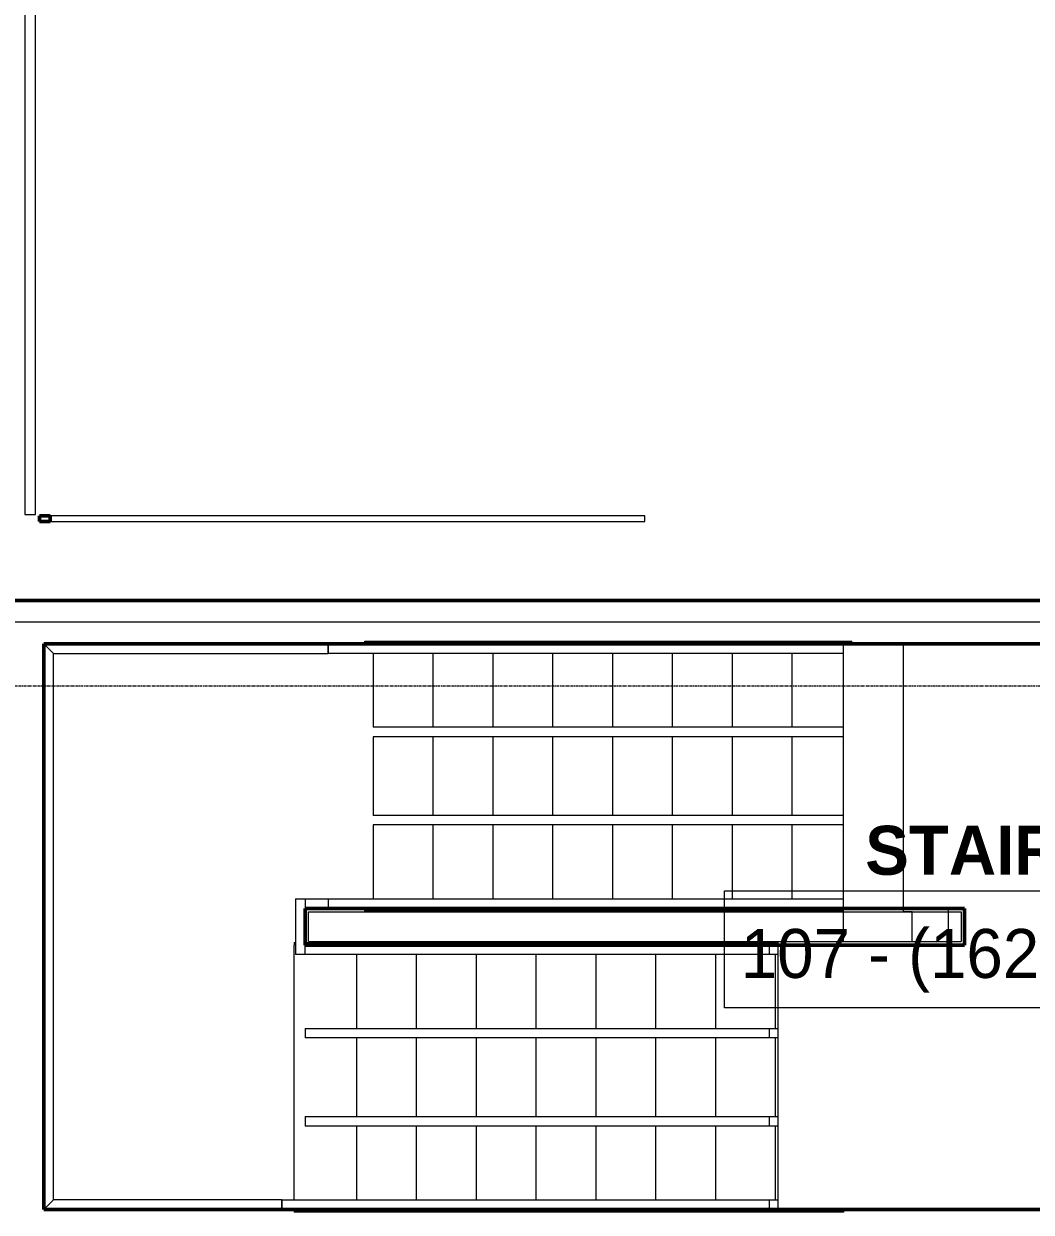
# Model space of a CAD drawing. Header units: inches. Extents: x -4218 to -1830, y 9767 to 12426.
# Drawn here: x -3823 to -3637.8, y 11438.5 to 11657 of the extents above; entities that cross this region are included whole.
import ezdxf

# ---------------------------------------------------------------- set-up
doc = ezdxf.new("R2010")
doc.units = ezdxf.units.IN
doc.header["$MEASUREMENT"] = 0
doc.linetypes.add('Grid Line 1_2_', pattern=[0.875, 0.5, -0.125, 0.125, -0.125])
for name, color, linetype, lineweight in [('0-1', 7, 'Continuous', 5), ('0-3', 252, 'Continuous', 9), ('A-AREA-IDEN', 2, 'Continuous', 9), ('A-DETL-MBND-1', 253, 'Continuous', 9), ('A-DETL-MBND-2', 252, 'Continuous', 9), ('A-DETL-MBND-3', 10, 'Continuous', 9), ('A-DETL-MBND-4', 254, 'Continuous', 9), ('A-DOOR-4', 31, 'Continuous', 9), ('A-DOOR-5', 31, 'Continuous', 50), ('A-FLOR-1', 252, 'Continuous', 9), ('A-FLOR-2', 10, 'Continuous', 9), ('A-FLOR-3', 253, 'Continuous', 9), ('A-WALL-1', 7, 'Continuous', 50), ('A-WALL-2', 250, 'Continuous', 13), ('A-WALL-3', 10, 'Continuous', 9), ('A-WALL-6', 254, 'Continuous', 9), ('I-WALL-1', 7, 'Continuous', 50), ('I-WALL-3', 252, 'Continuous', 9), ('I-WALL-4', 253, 'Continuous', 9), ('S-GRID-1', 1, 'Grid Line 1_2_', 9)]:
    doc.layers.add(name, color=color, linetype=linetype, lineweight=lineweight)
doc.styles.add('Century Gothic', font='ufonts.com_century-gothic.ttf', dxfattribs={"height": 9})
doc.styles.add('Century Gothic_B', font='GOTHICB.TTF', dxfattribs={"height": 9})

# ---------------------------------------------------------------- blocks, each defined once
blk = doc.blocks.new('Assembled Stair - ___-2364961-BACKGROUND - RCP - 1ST FLOOR')
at = {"layer": 'A-DETL-MBND-3'}
for p, q in [((-3672.32, 11527.66), (-3758.82, 11527.66)), ((-3672.32, 11525.91), (-3672.32, 11527.66)), ((-3672.32, 11525.91), (-3758.82, 11525.91))]:
    blk.add_line(p, q, dxfattribs=at)
blk = doc.blocks.new('Assembled Stair - ___-2364960-BACKGROUND - RCP - 1ST FLOOR')
at = {"layer": 'A-DETL-MBND-3'}
for p, q in [((-3672.32, 11511.45), (-3758.82, 11511.45)), ((-3672.32, 11509.7), (-3758.82, 11509.7)), ((-3672.32, 11509.7), (-3672.32, 11511.45))]:
    blk.add_line(p, q, dxfattribs=at)
blk = doc.blocks.new('Assembled Stair - ___-2364959-BACKGROUND - RCP - 1ST FLOOR')
at = {"layer": 'A-DETL-MBND-3'}
for p, q in [((-3771.32, 11456.07), (-3771.32, 11454.32)), ((-3771.32, 11456.07), (-3685.94, 11456.07)), ((-3685.94, 11454.32), (-3685.94, 11456.07)), ((-3685.94, 11456.07), (-3684.32, 11456.07)), ((-3685.94, 11454.32), (-3771.32, 11454.32)), ((-3684.32, 11454.32), (-3685.94, 11454.32))]:
    blk.add_line(p, q, dxfattribs=at)
blk = doc.blocks.new('Assembled Stair - ___-2364958-BACKGROUND - RCP - 1ST FLOOR')
at = {"layer": 'A-DETL-MBND-3'}
for p, q in [((-3771.32, 11472.28), (-3771.32, 11470.53)), ((-3771.32, 11472.28), (-3685.94, 11472.28)), ((-3685.94, 11470.53), (-3685.94, 11472.28)), ((-3685.94, 11472.28), (-3684.32, 11472.28)), ((-3685.94, 11470.53), (-3771.32, 11470.53)), ((-3684.32, 11470.53), (-3685.94, 11470.53))]:
    blk.add_line(p, q, dxfattribs=at)
blk = doc.blocks.new('Assembled Stair - ___-2233305-BACKGROUND - RCP - 1ST FLOOR')
at = {"layer": 'A-DETL-MBND-2'}
blk.add_line((-3771.32, 11494.36), (-3771.32, 11487.61), dxfattribs=at)
at = {"layer": 'A-DETL-MBND-3'}
for p, q in [((-3773.07, 11496.11), (-3773.07, 11485.86)), ((-3773.07, 11496.11), (-3771.32, 11496.11)), ((-3771.32, 11496.11), (-3771.32, 11494.36)), ((-3771.32, 11485.86), (-3773.07, 11485.86))]:
    blk.add_line(p, q, dxfattribs=at)
blk = doc.blocks.new('Assembled Stair - ___-2233304-BACKGROUND - RCP - 1ST FLOOR')
at = {"layer": 'A-DETL-MBND-1'}
blk.add_line((-3775.56, 11438.99), (-3795.32, 11438.99), dxfattribs=at)
at = {"layer": 'A-DETL-MBND-2'}
for p, q in [((-3795.32, 11438.99), (-3819.32, 11438.99)), ((-3775.56, 11439.11), (-3775.56, 11438.99))]:
    blk.add_line(p, q, dxfattribs=at)
at = {"layer": 'A-DETL-MBND-3'}
for p, q in [((-3819.32, 11438.99), (-3817.57, 11440.74)), ((-3775.56, 11440.74), (-3817.57, 11440.74)), ((-3775.56, 11440.74), (-3775.56, 11439.11))]:
    blk.add_line(p, q, dxfattribs=at)
at = {"layer": 'A-DETL-MBND-4'}
blk.add_line((-3775.56, 11438.99), (-3773.32, 11438.99), dxfattribs=at)
blk = doc.blocks.new('Assembled Stair - ___-2233303-BACKGROUND - RCP - 1ST FLOOR')
at = {"layer": 'A-DETL-MBND-2'}
blk.add_line((-3819.32, 11438.99), (-3819.32, 11542.99), dxfattribs=at)
at = {"layer": 'A-DETL-MBND-3'}
for p, q in [((-3819.32, 11542.99), (-3817.57, 11541.24)), ((-3817.57, 11440.74), (-3817.57, 11541.24)), ((-3817.57, 11440.74), (-3819.32, 11438.99))]:
    blk.add_line(p, q, dxfattribs=at)
blk = doc.blocks.new('Assembled Stair - ___-2233302-BACKGROUND - RCP - 1ST FLOOR')
at = {"layer": 'A-DETL-MBND-2'}
blk.add_line((-3819.32, 11542.99), (-3767.09, 11542.99), dxfattribs=at)
at = {"layer": 'A-DETL-MBND-3'}
for p, q in [((-3817.57, 11541.24), (-3819.32, 11542.99)), ((-3767.09, 11542.99), (-3767.09, 11541.24)), ((-3817.57, 11541.24), (-3767.09, 11541.24))]:
    blk.add_line(p, q, dxfattribs=at)
blk = doc.blocks.new('Assembled Stair - ___-2233301-BACKGROUND - RCP - 1ST FLOOR')
at = {"layer": 'A-DETL-MBND-2'}
for p, q in [((-3767.09, 11494.36), (-3771.32, 11494.36)), ((-3767.09, 11494.36), (-3760.32, 11494.36)), ((-3760.32, 11494.36), (-3758.82, 11494.36)), ((-3758.82, 11494.36), (-3747.82, 11494.36)), ((-3747.82, 11494.36), (-3736.82, 11494.36)), ((-3736.82, 11494.36), (-3725.82, 11494.36)), ((-3725.82, 11494.36), (-3714.82, 11494.36)), ((-3714.82, 11494.36), (-3703.82, 11494.36)), ((-3703.82, 11494.36), (-3692.82, 11494.36)), ((-3692.82, 11494.36), (-3681.82, 11494.36)), ((-3681.82, 11494.36), (-3672.32, 11494.36))]:
    blk.add_line(p, q, dxfattribs=at)
at = {"layer": 'A-DETL-MBND-3'}
for p, q in [((-3771.32, 11496.11), (-3767.09, 11496.11)), ((-3771.32, 11496.11), (-3771.32, 11494.36)), ((-3767.09, 11496.11), (-3767.09, 11494.36)), ((-3767.09, 11496.11), (-3672.32, 11496.11)), ((-3672.32, 11494.36), (-3672.32, 11496.11))]:
    blk.add_line(p, q, dxfattribs=at)
blk = doc.blocks.new('Assembled Stair - ___-2233300-BACKGROUND - RCP - 1ST FLOOR')
at = {"layer": 'A-DETL-MBND-1'}
blk.add_line((-3767.09, 11542.99), (-3770.53, 11542.99), dxfattribs=at)
at = {"layer": 'A-DETL-MBND-2'}
for p, q in [((-3760.32, 11542.99), (-3767.09, 11542.99)), ((-3758.82, 11542.99), (-3760.32, 11542.99)), ((-3747.82, 11542.99), (-3758.82, 11542.99)), ((-3736.82, 11542.99), (-3747.82, 11542.99)), ((-3725.82, 11542.99), (-3736.82, 11542.99)), ((-3714.82, 11542.99), (-3725.82, 11542.99)), ((-3703.82, 11542.99), (-3714.82, 11542.99)), ((-3692.82, 11542.99), (-3703.82, 11542.99)), ((-3681.82, 11542.99), (-3692.82, 11542.99)), ((-3672.32, 11542.99), (-3681.82, 11542.99))]:
    blk.add_line(p, q, dxfattribs=at)
at = {"layer": 'A-DETL-MBND-3'}
for p, q in [((-3767.09, 11541.24), (-3767.09, 11542.99)), ((-3672.32, 11541.24), (-3672.32, 11542.99)), ((-3672.32, 11541.24), (-3767.09, 11541.24))]:
    blk.add_line(p, q, dxfattribs=at)
blk = doc.blocks.new('Assembled Stair - Landing_Internal_-2377786-BACKGROUND - RCP - 1ST FLOOR')
at = {"layer": 'A-DETL-MBND-1'}
for p, q in [((-3819.32, 11438.99), (-3819.32, 11542.99)), ((-3819.32, 11542.99), (-3770.53, 11542.99)), ((-3767.09, 11542.99), (-3760.32, 11542.99)), ((-3760.32, 11542.99), (-3758.82, 11542.99)), ((-3760.32, 11494.36), (-3771.32, 11494.36)), ((-3758.82, 11494.36), (-3760.32, 11494.36)), ((-3795.32, 11438.99), (-3819.32, 11438.99))]:
    blk.add_line(p, q, dxfattribs=at)
at = {"layer": 'A-DETL-MBND-3'}
for p, q in [((-3758.82, 11541.24), (-3758.82, 11527.66)), ((-3758.82, 11525.91), (-3758.82, 11511.45)), ((-3758.82, 11509.7), (-3758.82, 11496.11))]:
    blk.add_line(p, q, dxfattribs=at)
at = {"layer": 'A-DETL-MBND-4'}
for p, q in [((-3770.53, 11542.99), (-3767.09, 11542.99)), ((-3775.56, 11438.99), (-3795.32, 11438.99)), ((-3773.32, 11438.99), (-3775.56, 11438.99))]:
    blk.add_line(p, q, dxfattribs=at)
blk = doc.blocks.new('Assembled Stair - ___-2233298-BACKGROUND - RCP - 1ST FLOOR')
blk.add_blockref('Assembled Stair - Landing_Internal_-2377786-BACKGROUND - RCP - 1ST FLOOR', (0, 0))
blk = doc.blocks.new('Assembled Stair - Run_Internal_-2377785-BACKGROUND - RCP - 1ST FLOOR')
at = {"layer": 'A-DETL-MBND-2'}
for p, q in [((-3760.32, 11542.99), (-3760.32, 11543.49)), ((-3760.32, 11543.49), (-3747.82, 11543.49)), ((-3747.82, 11543.49), (-3736.82, 11543.49)), ((-3747.82, 11543.49), (-3747.82, 11543.34)), ((-3747.82, 11543.34), (-3747.82, 11543.24)), ((-3747.82, 11543.24), (-3747.82, 11542.99)), ((-3736.82, 11543.12), (-3736.82, 11543.49)), ((-3736.82, 11542.99), (-3736.82, 11543.12)), ((-3736.81, 11543.49), (-3725.82, 11543.49)), ((-3725.82, 11543.49), (-3714.82, 11543.49)), ((-3725.82, 11543.34), (-3725.82, 11543.49)), ((-3725.82, 11543.12), (-3725.82, 11543.34)), ((-3725.82, 11542.99), (-3725.82, 11543.12)), ((-3714.82, 11543.49), (-3703.82, 11543.49)), ((-3714.82, 11543.24), (-3714.82, 11543.49)), ((-3714.82, 11542.99), (-3714.82, 11543.24)), ((-3703.82, 11543.49), (-3692.82, 11543.49)), ((-3703.82, 11542.99), (-3703.82, 11543.49)), ((-3692.82, 11543.49), (-3681.82, 11543.49)), ((-3692.82, 11542.99), (-3692.82, 11543.49)), ((-3681.82, 11543.49), (-3670.82, 11543.49)), ((-3681.82, 11542.99), (-3681.82, 11543.49)), ((-3670.82, 11543.42), (-3670.82, 11543.49)), ((-3670.82, 11542.99), (-3670.82, 11543.42)), ((-3760.32, 11493.86), (-3760.32, 11494.36)), ((-3747.82, 11494.36), (-3747.82, 11494.01)), ((-3747.82, 11494.01), (-3747.82, 11493.86)), ((-3736.82, 11494.23), (-3736.82, 11494.36)), ((-3736.82, 11493.93), (-3736.82, 11494.23)), ((-3725.82, 11494.11), (-3725.82, 11494.36)), ((-3725.82, 11494.01), (-3725.82, 11494.11)), ((-3714.82, 11494.03), (-3714.82, 11494.36)), ((-3714.82, 11493.93), (-3714.82, 11494.01)), ((-3703.82, 11494.11), (-3703.82, 11494.36)), ((-3703.82, 11493.93), (-3703.82, 11494.09)), ((-3692.82, 11494.15), (-3692.82, 11494.36)), ((-3692.82, 11493.86), (-3692.82, 11494.11)), ((-3681.82, 11494.23), (-3681.82, 11494.36)), ((-3681.82, 11493.86), (-3681.82, 11494.21)), ((-3747.82, 11493.86), (-3760.32, 11493.86)), ((-3736.82, 11493.86), (-3747.82, 11493.86)), ((-3736.82, 11493.86), (-3736.82, 11493.88)), ((-3725.82, 11493.86), (-3736.81, 11493.86)), ((-3725.82, 11493.86), (-3725.82, 11493.97)), ((-3714.82, 11493.86), (-3725.82, 11493.86)), ((-3714.82, 11493.86), (-3714.82, 11493.93)), ((-3703.82, 11493.86), (-3714.82, 11493.86)), ((-3703.82, 11493.86), (-3703.82, 11493.93)), ((-3692.82, 11493.86), (-3703.82, 11493.86)), ((-3681.82, 11493.86), (-3692.82, 11493.86)), ((-3672.32, 11493.86), (-3681.82, 11493.86))]:
    blk.add_line(p, q, dxfattribs=at)
for points, knots in [([(-3760.32, 11543.49), (-3760.32, 11543.49), (-3760.32, 11543.48), (-3760.29, 11543.45), (-3760.26, 11543.42), (-3760.23, 11543.39), (-3760.2, 11543.37), (-3760.19, 11543.35), (-3760.18, 11543.34)], [0.5, 0.5, 0.5, 0.5, 0.5833333, 0.625, 0.6666667, 0.7083333, 0.7291667, 0.75, 0.75, 0.75, 0.75]), ([(-3760.18, 11543.34), (-3760.16, 11543.33), (-3760.13, 11543.29), (-3760.08, 11543.25), (-3760.05, 11543.21), (-3760.01, 11543.17), (-3759.93, 11543.1), (-3759.87, 11543.03), (-3759.82, 11542.99)], [0.75, 0.75, 0.75, 0.75, 0.7916667, 0.8333333, 0.8541667, 0.875, 0.9166667, 1, 1, 1, 1]), ([(-3760.26, 11493.93), (-3760.25, 11493.94), (-3760.23, 11493.96), (-3760.2, 11493.99), (-3760.19, 11494), (-3760.18, 11494.01)], [0.66666667, 0.66666667, 0.66666667, 0.66666667, 0.70833333, 0.72916667, 0.75, 0.75, 0.75, 0.75]), ([(-3760.18, 11494.01), (-3760.16, 11494.03), (-3760.13, 11494.06), (-3760.08, 11494.1), (-3760.05, 11494.14), (-3760.01, 11494.18), (-3759.93, 11494.26), (-3759.87, 11494.32), (-3759.82, 11494.36)], [0.75, 0.75, 0.75, 0.75, 0.7916667, 0.8333333, 0.8541667, 0.875, 0.9166667, 1, 1, 1, 1])]:
    blk.add_open_spline(points, degree=3, knots=knots, dxfattribs=at)
for points in [[(-3760.32, 11493.86), (-3760.32, 11493.86), (-3760.32, 11493.87), (-3760.31, 11493.88)], [(-3760.31, 11493.88), (-3760.3, 11493.89), (-3760.29, 11493.9), (-3760.27, 11493.92), (-3760.26, 11493.93)]]:
    blk.add_open_spline(points, degree=3, dxfattribs=at)
at = {"layer": 'A-DETL-MBND-3'}
for p, q in [((-3747.82, 11541.24), (-3747.82, 11527.66)), ((-3736.82, 11541.24), (-3736.82, 11527.66)), ((-3725.82, 11541.24), (-3725.82, 11527.66)), ((-3714.82, 11541.24), (-3714.82, 11527.66)), ((-3703.82, 11541.24), (-3703.82, 11527.66)), ((-3692.82, 11541.24), (-3692.82, 11527.66)), ((-3681.82, 11541.24), (-3681.82, 11527.66)), ((-3747.82, 11525.91), (-3747.82, 11511.45)), ((-3736.82, 11525.91), (-3736.82, 11511.45)), ((-3725.82, 11525.91), (-3725.82, 11511.45)), ((-3714.82, 11525.91), (-3714.82, 11511.45)), ((-3703.82, 11525.91), (-3703.82, 11511.45)), ((-3692.82, 11525.91), (-3692.82, 11511.45)), ((-3681.82, 11525.91), (-3681.82, 11511.45)), ((-3747.82, 11509.7), (-3747.82, 11496.11)), ((-3736.82, 11509.7), (-3736.82, 11496.11)), ((-3725.82, 11509.7), (-3725.82, 11496.11)), ((-3714.82, 11509.7), (-3714.82, 11496.11)), ((-3703.82, 11509.7), (-3703.82, 11496.11)), ((-3692.82, 11509.7), (-3692.82, 11496.11)), ((-3681.82, 11509.7), (-3681.82, 11496.11))]:
    blk.add_line(p, q, dxfattribs=at)
at = {"layer": 'A-DETL-MBND-4'}
for p, q in [((-3758.82, 11542.99), (-3759.57, 11542.99)), ((-3759.57, 11494.36), (-3758.82, 11494.36))]:
    blk.add_line(p, q, dxfattribs=at)
blk = doc.blocks.new('Assembled Stair - ___-2233297-BACKGROUND - RCP - 1ST FLOOR')
blk.add_blockref('Assembled Stair - Run_Internal_-2377785-BACKGROUND - RCP - 1ST FLOOR', (0, 0))
blk = doc.blocks.new('Assembled Stair - ___-2233296-BACKGROUND - RCP - 1ST FLOOR')
at = {"layer": 'A-DETL-MBND-2'}
for p, q in [((-3771.32, 11487.61), (-3761.82, 11487.61)), ((-3761.82, 11487.61), (-3750.82, 11487.61)), ((-3750.82, 11487.61), (-3739.82, 11487.61)), ((-3739.82, 11487.61), (-3728.82, 11487.61)), ((-3728.82, 11487.61), (-3717.82, 11487.61)), ((-3717.82, 11487.61), (-3706.82, 11487.61)), ((-3706.82, 11487.61), (-3695.82, 11487.61)), ((-3695.82, 11487.61), (-3685.94, 11487.61)), ((-3685.94, 11487.61), (-3684.32, 11487.61))]:
    blk.add_line(p, q, dxfattribs=at)
at = {"layer": 'A-DETL-MBND-3'}
for p, q in [((-3771.32, 11485.86), (-3771.32, 11487.61)), ((-3685.94, 11485.86), (-3685.94, 11487.61)), ((-3685.94, 11485.86), (-3771.32, 11485.86)), ((-3684.32, 11485.86), (-3685.94, 11485.86))]:
    blk.add_line(p, q, dxfattribs=at)
blk = doc.blocks.new('Assembled Stair - ___-2233295-BACKGROUND - RCP - 1ST FLOOR')
at = {"layer": 'A-DETL-MBND-1'}
for p, q in [((-3773.32, 11438.99), (-3775.56, 11438.99)), ((-3771.32, 11438.99), (-3773.32, 11438.99)), ((-3761.82, 11438.99), (-3771.32, 11438.99)), ((-3750.82, 11438.99), (-3761.82, 11438.99)), ((-3739.82, 11438.99), (-3750.82, 11438.99)), ((-3739.32, 11438.99), (-3739.82, 11438.99))]:
    blk.add_line(p, q, dxfattribs=at)
at = {"layer": 'A-DETL-MBND-2'}
for p, q in [((-3775.56, 11438.99), (-3775.56, 11439.11)), ((-3728.82, 11438.99), (-3739.32, 11438.99)), ((-3717.82, 11438.99), (-3728.82, 11438.99)), ((-3706.82, 11438.99), (-3717.82, 11438.99)), ((-3695.82, 11438.99), (-3706.82, 11438.99)), ((-3685.94, 11438.99), (-3695.82, 11438.99)), ((-3684.32, 11438.99), (-3685.94, 11438.99))]:
    blk.add_line(p, q, dxfattribs=at)
at = {"layer": 'A-DETL-MBND-3'}
for p, q in [((-3775.56, 11439.11), (-3775.56, 11440.74)), ((-3775.56, 11440.74), (-3685.94, 11440.74)), ((-3685.94, 11438.99), (-3685.94, 11440.74)), ((-3685.94, 11440.74), (-3684.32, 11440.74))]:
    blk.add_line(p, q, dxfattribs=at)
blk = doc.blocks.new('Assembled Stair - Run_Internal_-2377784-BACKGROUND - RCP - 1ST FLOOR')
at = {"layer": 'A-DETL-MBND-2'}
for p, q in [((-3771.32, 11488.11), (-3761.82, 11488.11)), ((-3761.82, 11488.11), (-3750.82, 11488.11)), ((-3761.82, 11488.11), (-3761.82, 11487.61)), ((-3750.82, 11488.11), (-3739.82, 11488.11)), ((-3750.82, 11488.11), (-3750.82, 11487.61)), ((-3739.82, 11488.11), (-3728.82, 11488.11)), ((-3739.82, 11488.11), (-3739.82, 11488.1)), ((-3739.82, 11488.05), (-3739.82, 11487.74)), ((-3739.82, 11487.74), (-3739.82, 11487.61)), ((-3728.82, 11488.11), (-3717.82, 11488.11)), ((-3728.82, 11488.11), (-3728.82, 11488.1)), ((-3728.82, 11488.1), (-3728.82, 11488.05)), ((-3728.82, 11488.02), (-3728.82, 11487.61)), ((-3717.82, 11488.11), (-3706.82, 11488.11)), ((-3717.82, 11488.11), (-3717.82, 11487.97)), ((-3717.82, 11487.96), (-3717.82, 11487.61)), ((-3706.82, 11488.11), (-3695.82, 11488.11)), ((-3706.82, 11488.11), (-3706.82, 11487.9)), ((-3706.82, 11487.86), (-3706.82, 11487.61)), ((-3695.82, 11488.11), (-3684.82, 11488.11)), ((-3695.82, 11488.11), (-3695.82, 11487.86)), ((-3695.82, 11487.84), (-3695.82, 11487.61)), ((-3684.82, 11488.11), (-3684.32, 11488.11)), ((-3684.82, 11488.05), (-3684.82, 11488.11)), ((-3684.82, 11487.78), (-3684.82, 11488.05)), ((-3684.82, 11487.61), (-3684.82, 11487.74)), ((-3773.32, 11438.99), (-3773.32, 11438.49)), ((-3761.82, 11438.49), (-3773.32, 11438.49)), ((-3761.82, 11438.99), (-3761.82, 11438.51)), ((-3761.82, 11438.51), (-3761.82, 11438.49)), ((-3750.82, 11438.49), (-3761.82, 11438.49)), ((-3750.82, 11438.99), (-3750.82, 11438.74)), ((-3750.82, 11438.74), (-3750.82, 11438.49)), ((-3739.82, 11438.49), (-3750.82, 11438.49)), ((-3739.82, 11438.99), (-3739.82, 11438.49)), ((-3728.82, 11438.49), (-3739.82, 11438.49)), ((-3728.82, 11438.99), (-3728.82, 11438.49)), ((-3717.82, 11438.49), (-3728.82, 11438.49)), ((-3717.82, 11438.99), (-3717.82, 11438.49)), ((-3706.82, 11438.49), (-3717.82, 11438.49)), ((-3706.82, 11438.99), (-3706.82, 11438.56)), ((-3706.82, 11438.56), (-3706.82, 11438.49)), ((-3695.82, 11438.49), (-3706.82, 11438.49)), ((-3695.82, 11438.99), (-3695.82, 11438.86)), ((-3695.82, 11438.86), (-3695.82, 11438.49)), ((-3684.82, 11438.49), (-3695.82, 11438.49)), ((-3684.82, 11438.49), (-3684.82, 11438.99)), ((-3672.32, 11438.49), (-3684.82, 11438.49)), ((-3672.32, 11438.99), (-3672.32, 11438.49))]:
    blk.add_line(p, q, dxfattribs=at)
for points, knots in [([(-3672.39, 11438.56), (-3672.4, 11438.57), (-3672.42, 11438.59), (-3672.45, 11438.61), (-3672.48, 11438.64), (-3672.52, 11438.68), (-3672.56, 11438.73), (-3672.6, 11438.77), (-3672.64, 11438.81), (-3672.71, 11438.88), (-3672.78, 11438.94), (-3672.82, 11438.99)], [0.6666667, 0.6666667, 0.6666667, 0.6666667, 0.7083333, 0.7291667, 0.75, 0.7916667, 0.8333333, 0.8541667, 0.875, 0.9166667, 1, 1, 1, 1]), ([(-3672.32, 11438.49), (-3672.32, 11438.49), (-3672.33, 11438.5), (-3672.36, 11438.53), (-3672.38, 11438.55), (-3672.39, 11438.56)], [0.5, 0.5, 0.5, 0.5, 0.5833333, 0.625, 0.6666667, 0.6666667, 0.6666667, 0.6666667])]:
    blk.add_open_spline(points, degree=3, knots=knots, dxfattribs=at)
at = {"layer": 'A-DETL-MBND-3'}
for p, q in [((-3773.32, 11488.11), (-3773.07, 11488.11)), ((-3773.32, 11488.11), (-3773.32, 11487.61)), ((-3773.32, 11440.74), (-3773.32, 11487.61)), ((-3761.82, 11472.28), (-3761.82, 11485.86)), ((-3750.82, 11472.28), (-3750.82, 11485.86)), ((-3739.82, 11472.28), (-3739.82, 11485.86)), ((-3728.82, 11472.28), (-3728.82, 11485.86)), ((-3717.82, 11472.28), (-3717.82, 11485.86)), ((-3706.82, 11472.28), (-3706.82, 11485.86)), ((-3695.82, 11472.28), (-3695.82, 11485.86)), ((-3684.82, 11472.28), (-3684.82, 11485.86)), ((-3761.82, 11456.07), (-3761.82, 11470.53)), ((-3750.82, 11456.07), (-3750.82, 11470.53)), ((-3739.82, 11456.07), (-3739.82, 11470.53)), ((-3728.82, 11456.07), (-3728.82, 11470.53)), ((-3717.82, 11456.07), (-3717.82, 11470.53)), ((-3706.82, 11456.07), (-3706.82, 11470.53)), ((-3695.82, 11456.07), (-3695.82, 11470.53)), ((-3684.82, 11456.07), (-3684.82, 11470.53)), ((-3761.82, 11440.74), (-3761.82, 11454.32)), ((-3750.82, 11440.74), (-3750.82, 11454.32)), ((-3739.82, 11440.74), (-3739.82, 11454.32)), ((-3728.82, 11440.74), (-3728.82, 11454.32)), ((-3717.82, 11440.74), (-3717.82, 11454.32)), ((-3706.82, 11440.74), (-3706.82, 11454.32)), ((-3695.82, 11440.74), (-3695.82, 11454.32)), ((-3684.82, 11440.74), (-3684.82, 11454.32)), ((-3761.82, 11438.99), (-3761.07, 11438.99)), ((-3750.82, 11438.99), (-3750.07, 11438.99)), ((-3739.82, 11438.99), (-3739.32, 11438.99))]:
    blk.add_line(p, q, dxfattribs=at)
at = {"layer": 'A-DETL-MBND-4'}
blk.add_line((-3739.32, 11438.99), (-3739.07, 11438.99), dxfattribs=at)
blk = doc.blocks.new('Assembled Stair - ___-2233293-BACKGROUND - RCP - 1ST FLOOR')
blk.add_blockref('Assembled Stair - Run_Internal_-2377784-BACKGROUND - RCP - 1ST FLOOR', (0, 0))
blk = doc.blocks.new('CTR - 1st Phase -Stairs _ Elevators_rvt-1-BACKGROUND - RCP - 1ST FLOOR')
at = {"layer": 'A-DETL-MBND-2'}
for p, q in [((-3672.32, 11542.99), (-3661.32, 11542.99)), ((-3672.32, 11488.24), (-3672.32, 11494.36))]:
    blk.add_line(p, q, dxfattribs=at)
at = {"layer": 'A-DETL-MBND-3'}
for p, q in [((-3672.32, 11527.66), (-3672.32, 11541.24)), ((-3672.32, 11511.45), (-3672.32, 11525.91)), ((-3672.32, 11496.11), (-3672.32, 11509.7))]:
    blk.add_line(p, q, dxfattribs=at)
at = {"layer": 'A-FLOR-1'}
for p, q in [((-3481.32, 11546.99), (-3831.82, 11546.99)), ((-3661.32, 11542.99), (-3587.32, 11542.99)), ((-3661.32, 11493.74), (-3661.32, 11494.32)), ((-3659.7, 11488.24), (-3659.7, 11493.74)), ((-3684.32, 11487.61), (-3684.32, 11488.24)), ((-3643.32, 11438.99), (-3684.32, 11438.99))]:
    blk.add_line(p, q, dxfattribs=at)
at = {"layer": 'A-FLOR-2'}
for p, q in [((-3661.32, 11494.36), (-3661.32, 11542.99)), ((-3684.32, 11438.99), (-3684.32, 11487.61))]:
    blk.add_line(p, q, dxfattribs=at)
at = {"layer": 'A-FLOR-3'}
for p, q in [((-3659.7, 11493.74), (-3661.32, 11493.74)), ((-3684.32, 11488.24), (-3659.7, 11488.24)), ((-3635.32, 11438.99), (-3643.32, 11438.99))]:
    blk.add_line(p, q, dxfattribs=at)
at = {"layer": 'A-WALL-1'}
for p, q in [((-3827.32, 11550.99), (-3819.32, 11550.99)), ((-3819.32, 11550.99), (-3587.32, 11550.99)), ((-3819.32, 11542.99), (-3819.32, 11438.99)), ((-3587.32, 11542.99), (-3819.32, 11542.99)), ((-3819.32, 11438.99), (-3643.32, 11438.99)), ((-3643.32, 11438.99), (-3635.32, 11438.99))]:
    blk.add_line(p, q, dxfattribs=at)
at = {"layer": 'A-WALL-2'}
for p, q in [((-3770.7, 11488.24), (-3770.7, 11493.74)), ((-3770.7, 11493.74), (-3653.07, 11493.74)), ((-3653.07, 11493.74), (-3650.7, 11493.74)), ((-3650.7, 11493.74), (-3650.7, 11488.24)), ((-3770.7, 11488.24), (-3653.07, 11488.24)), ((-3653.07, 11488.24), (-3650.7, 11488.24))]:
    blk.add_line(p, q, dxfattribs=at)
at = {"layer": 'A-WALL-3'}
for p, q in [((-3775.56, 11438.99), (-3773.32, 11438.99)), ((-3770.33, 11438.99), (-3761.82, 11438.99)), ((-3761.82, 11438.99), (-3761.07, 11438.99)), ((-3761.07, 11438.99), (-3760.82, 11438.99)), ((-3760.32, 11438.99), (-3750.82, 11438.99)), ((-3750.82, 11438.99), (-3750.07, 11438.99)), ((-3750.07, 11438.99), (-3749.82, 11438.99)), ((-3749.32, 11438.99), (-3739.82, 11438.99)), ((-3739.82, 11438.99), (-3739.32, 11438.99)), ((-3739.32, 11438.99), (-3739.07, 11438.99))]:
    blk.add_line(p, q, dxfattribs=at)
at = {"layer": 'A-WALL-6'}
for p, q in [((-3770.53, 11542.99), (-3819.32, 11542.99)), ((-3767.09, 11542.99), (-3770.53, 11542.99)), ((-3760.32, 11542.99), (-3767.09, 11542.99)), ((-3819.32, 11438.99), (-3795.32, 11438.99)), ((-3795.32, 11438.99), (-3775.56, 11438.99))]:
    blk.add_line(p, q, dxfattribs=at)
at = {"layer": 'I-WALL-1'}
for p, q in [((-3771.32, 11493.74), (-3771.32, 11494.36)), ((-3771.32, 11494.36), (-3653.07, 11494.36)), ((-3653.07, 11494.36), (-3650.07, 11494.36)), ((-3650.07, 11494.36), (-3650.07, 11493.74)), ((-3771.32, 11488.24), (-3771.32, 11493.74)), ((-3650.07, 11493.74), (-3650.07, 11488.24)), ((-3771.32, 11487.61), (-3771.32, 11488.24)), ((-3653.07, 11487.61), (-3771.32, 11487.61)), ((-3650.07, 11487.61), (-3653.07, 11487.61)), ((-3650.07, 11488.24), (-3650.07, 11487.61))]:
    blk.add_line(p, q, dxfattribs=at)
at = {"layer": 'I-WALL-3'}
for p, q in [((-3653.07, 11494.36), (-3650.07, 11494.36)), ((-3650.07, 11494.36), (-3650.07, 11487.61)), ((-3650.07, 11487.61), (-3653.07, 11487.61))]:
    blk.add_line(p, q, dxfattribs=at)
at = {"layer": 'I-WALL-4'}
blk.add_line((-3653.07, 11494.36), (-3653.07, 11487.61), dxfattribs=at)
at = {"layer": '0-3'}
for name in ['Assembled Stair - ___-2233303-BACKGROUND - RCP - 1ST FLOOR', 'Assembled Stair - ___-2233302-BACKGROUND - RCP - 1ST FLOOR', 'Assembled Stair - ___-2233298-BACKGROUND - RCP - 1ST FLOOR', 'Assembled Stair - ___-2233300-BACKGROUND - RCP - 1ST FLOOR', 'Assembled Stair - ___-2233297-BACKGROUND - RCP - 1ST FLOOR', 'Assembled Stair - ___-2364961-BACKGROUND - RCP - 1ST FLOOR', 'Assembled Stair - ___-2364960-BACKGROUND - RCP - 1ST FLOOR', 'Assembled Stair - ___-2233305-BACKGROUND - RCP - 1ST FLOOR', 'Assembled Stair - ___-2233301-BACKGROUND - RCP - 1ST FLOOR', 'Assembled Stair - ___-2233293-BACKGROUND - RCP - 1ST FLOOR', 'Assembled Stair - ___-2233296-BACKGROUND - RCP - 1ST FLOOR', 'Assembled Stair - ___-2364958-BACKGROUND - RCP - 1ST FLOOR', 'Assembled Stair - ___-2364959-BACKGROUND - RCP - 1ST FLOOR', 'Assembled Stair - ___-2233304-BACKGROUND - RCP - 1ST FLOOR', 'Assembled Stair - ___-2233295-BACKGROUND - RCP - 1ST FLOOR']:
    blk.add_blockref(name, (0, 0), dxfattribs=at)
blk = doc.blocks.new('GLASS GARAGE DOOR - RAMP GARAGE DOOR-2787280-BACKGROUND - RCP - 1ST FLOOR')
at = {"layer": 'A-DOOR-4'}
for p, q in [((163, -6.75), (-31, -6.75)), ((-31, -6.75), (-31, -8.75)), ((163, -6.75), (163, -8.75)), ((-31, -8.75), (163, -8.75)), ((-32.28, -11.45), (-32.28, -24.95)), ((-31.28, -24.95), (-31.28, -11.45)), ((163.28, -11.45), (163.28, -24.95)), ((164.28, -24.95), (164.28, -11.45)), ((-32.28, -24.95), (-32.28, -120.75)), ((-31.28, -120.75), (-31.28, -24.95)), ((163.28, -24.95), (163.28, -120.75)), ((164.28, -120.75), (164.28, -24.95)), ((-32.28, -120.75), (-31.28, -120.75)), ((163.28, -120.75), (164.28, -120.75))]:
    blk.add_line(p, q, dxfattribs=at)
at = {"layer": 'A-DOOR-5'}
for p, q in [((-32.28, -11.45), (-32.28, -9.45)), ((-32.28, -9.45), (-31.28, -9.45)), ((-31.28, -9.45), (-31.28, -11.45)), ((163.28, -11.45), (163.28, -9.45)), ((163.28, -9.45), (164.28, -9.45)), ((164.28, -9.45), (164.28, -11.45)), ((-31.28, -11.45), (-32.28, -11.45)), ((164.28, -11.45), (163.28, -11.45))]:
    blk.add_line(p, q, dxfattribs=at)

msp = doc.modelspace()

# ---------------------------------------------------------------- linework, layer by layer
at = {"layer": 'A-AREA-IDEN', "flags": 128}
msp.add_lwpolyline([(-3694.22, 11497.57), (-3609.72, 11497.57), (-3609.72, 11476.08), (-3694.22, 11476.08)], close=True, dxfattribs=at)
at = {"layer": 'S-GRID-1'}
msp.add_line((-1830.2, 11535.19), (-4168.71, 11535.19), dxfattribs=at)

# ---------------------------------------------------------------- block references
at = {"layer": '0-1'}
msp.add_blockref('CTR - 1st Phase -Stairs _ Elevators_rvt-1-BACKGROUND - RCP - 1ST FLOOR', (0, 0), dxfattribs=at)
at = {"layer": 'A-DOOR-4', "rotation": 89.99999999999885}
msp.add_blockref('GLASS GARAGE DOOR - RAMP GARAGE DOOR-2787280-BACKGROUND - RCP - 1ST FLOOR', (-3829.6, 11597.79), dxfattribs=at)

# ---------------------------------------------------------------- texts
at = {"layer": 'A-AREA-IDEN', "char_height": 9, "attachment_point": 1}
for s, insert, width, style in [('STAIR', (-3668.35, 11509.54), 39.39, 'Century Gothic_B'), ('107 - (162 SF)', (-3691.22, 11490.57), 94.839, 'Century Gothic')]:
    msp.add_mtext(s, dxfattribs=dict(at, insert=insert, width=width, style=style))

doc.saveas('drawing.dxf')
